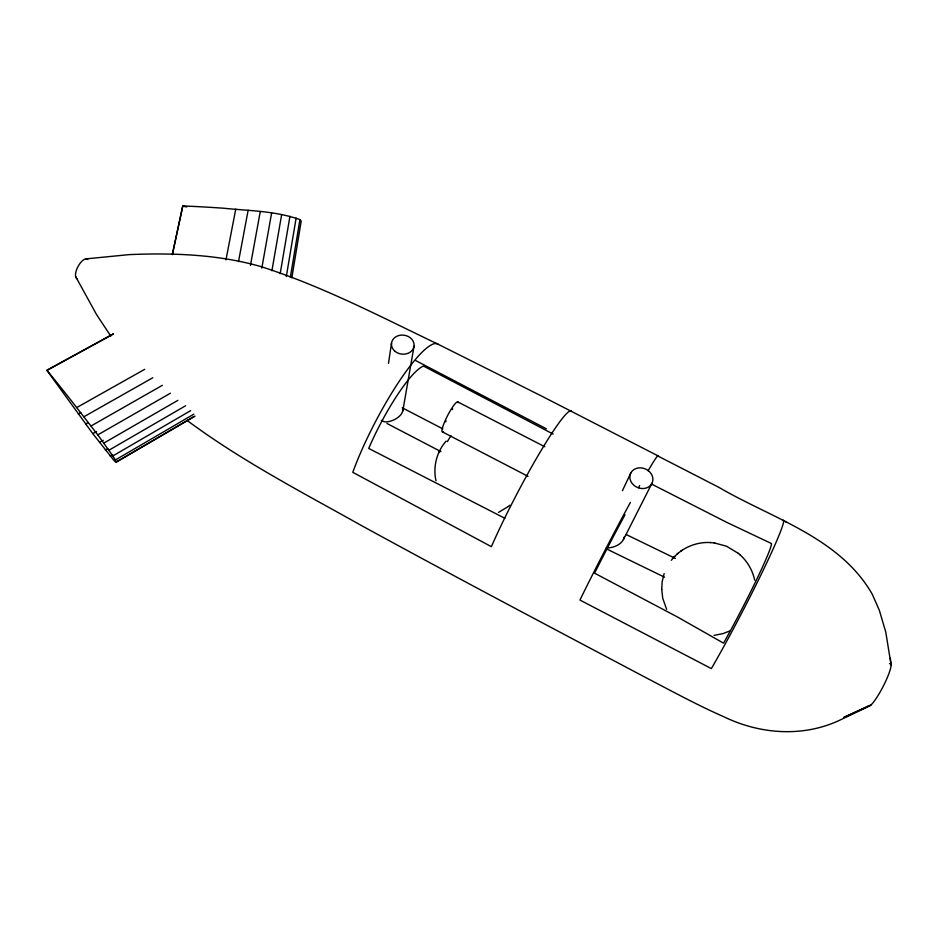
<?xml version="1.0" encoding="UTF-8"?>
<svg xmlns="http://www.w3.org/2000/svg" width="938" height="938" viewBox="0 0 938 938"><rect width="100%" height="100%" fill="white"/><g stroke="black" fill="none" stroke-linecap="round" stroke-linejoin="round"><path stroke-width="1.41" d="M661.689 589.404L662.205 581.443L664.151 573.587M624.18 537.064C623.16 543.161 616.243 546.678 610.286 547.675A21.633 13.308 -38.3 0 1 606.382 547.851M414.033 346.181L402.836 410.867L402.601 408.804M388.508 363.276L391.509 343.038M402.836 410.867C401.476 416.191 394.792 420.283 389.129 421.502A21.011 9.955 -39.6 0 1 384.088 421.701L381.344 420.376M290.358 277.32L299.926 219.633C275.608 210.874 249.098 210.851 223.619 208.224A629.539 270.109 8 0 0 194.025 206.442L182.758 205.926L172.334 254.456M291.835 277.777L301.204 221.098L299.926 219.633M286.313 276.558L296.127 218.015M280.169 273.744L289.948 216.291M271.903 270.765L281.658 214.591M261.819 268.104L271.621 212.973M250.434 265.454L260.283 211.519M238.498 261.679L248.148 210.241M225.964 259.885L235.743 209.151M172.358 254.632L182.769 206.114L186.662 206.935M446.113 441.118C436.698 451.753 432.828 466.948 435.994 480.784M438.761 452.679L439.629 450.838M622.422 490.668L630.758 473.069M623.477 539.526L651.992 483.246A11.772 10.072 23 0 0 639.904 467.839A11.772 10.072 23 0 0 632.177 483.492A11.772 10.072 23 0 0 651.992 483.246M671.338 560.279C680.496 548.343 695.785 541.566 710.77 542.574M673.25 557.981L674.645 556.48M676.802 554.405L678.338 553.08M508.302 506.473L509.815 505.23M507.962 506.743L498.524 512.383M680.707 551.251L682.348 550.114M195.022 416.144L116.359 462.117L115.351 459.972L193.814 414.174M113.439 333.987L46.947 370.404L92.803 433.649L113.709 460.136L115.808 462.2L194.06 416.472M110.168 456.032L112.666 454.578M113.404 333.811L46.9 370.229L53.149 377.932A685.619 89.731 56.6 0 1 69.822 398.756L97.798 434.869L112.841 455.938L190.613 410.668M105.349 450.052L107.882 448.587M108.949 450.217L185.583 405.767M868.752 706.373L838.853 720.619C802.072 737.503 759.674 734.137 723.819 716.749C697.286 705.095 671.854 691.165 646.176 677.799C551.263 627.569 456.278 577.468 362.08 525.901C302.728 492.544 241.828 461.133 187.072 420.412M103.86 443.076L177.88 400.362M99.475 442.478L103.262 440.297M92.803 433.649L96.579 431.492M97.798 434.869L170.435 393.198M91.068 425.969L162.368 385.319M85.639 424.011L88.16 422.569M83.951 416.742L152.812 377.733M78.3 414.021L80.844 412.579M76.775 407.549L144.675 369.338M871.179 704.79L843.778 717.441L866.513 707.111M729.506 631.075L722.964 633.607L714.123 635.378M86.108 258.865L129.151 254.62C173.225 252.768 218.167 254.409 260.846 266.556C322.461 286.219 379.972 316.423 438.14 344.258L541.625 396.082L657.819 455.751M714.228 542.903L726.504 546.209L738.523 553.49M710.195 542.527L714.709 542.95M648.111 470.759A101.046 3.424 -62.5 0 1 658.288 456.22L718.813 487.314C772.384 518.655 839.639 537.357 872.246 594.2L879.328 610.275L885.777 632.095L891.1 664.948L890.326 658.277M783.593 520.848L786.56 522.091M626.138 534.508L675.348 558.403M606.71 549.011L664.526 577.198M504.879 518.292L368.704 448.434A73.199 14.305 -62.4 0 1 423.577 366.101L553.209 434.106M457.662 401.863L544.767 446.723M652.356 484.477L727.02 522.489L771.458 543.536A75.72 4.409 -62.5 0 1 723.573 643.163L677.166 616.829L594.586 573.177A73.082 2.474 -62.5 0 1 625.001 514.81M442.548 431.961L528.047 476.34M402.25 407.796L442.853 428.889M386.937 423.46L440.966 451.624M415.487 360.45L546.408 428.83M739.871 554.663C747.375 561.299 752.651 570.41 754.691 580.212M738.37 553.373L740.059 554.815M110.778 336.109L96.462 314.418L75.626 276.546M112.841 455.938L115.351 459.972M666.625 609.29L662.744 598.315L661.677 588.935M77.373 278.809A11.033 4.69 -62.3 0 1 78.042 266.486A11.033 4.69 -62.3 0 1 87.726 259.498M571.476 411.243A100.272 9.814 -62.5 0 0 539.479 453.253A100.272 9.814 -62.5 0 0 491.371 546.666L352.782 472.318A97.962 19.17 -62.4 0 1 399.213 381.32A97.962 19.17 -62.4 0 1 438.14 344.258M782.55 520.461A101.538 5.909 -62.5 0 1 763.497 569.624A101.538 5.909 -62.5 0 1 711.356 668.595L579.954 600.05A101.046 3.424 -62.5 0 1 630.406 502.393M638.508 487.666A101.046 3.424 -62.5 0 1 639.657 485.591M889.517 663.705A24.071 3.951 -62.6 0 1 883.596 685.549A24.071 3.951 -62.6 0 1 868.06 705.974M447.356 441.669A10.564 1.688 -62.5 0 1 451.061 435.853M443.334 431.668A16.872 2.814 -62.7 0 1 447.426 415.909A16.872 2.814 -62.7 0 1 458.19 402.672M445.714 421.877A11.596 1.935 -62.7 0 1 446.089 420.916M452.198 409.601A11.596 1.935 -62.7 0 1 452.691 408.933M395.168 351.422A11.373 9.532 7.9 0 0 413.857 347.095A11.373 9.532 7.9 0 0 399.283 335.405A11.373 9.532 7.9 0 0 395.168 351.422"/></g></svg>
